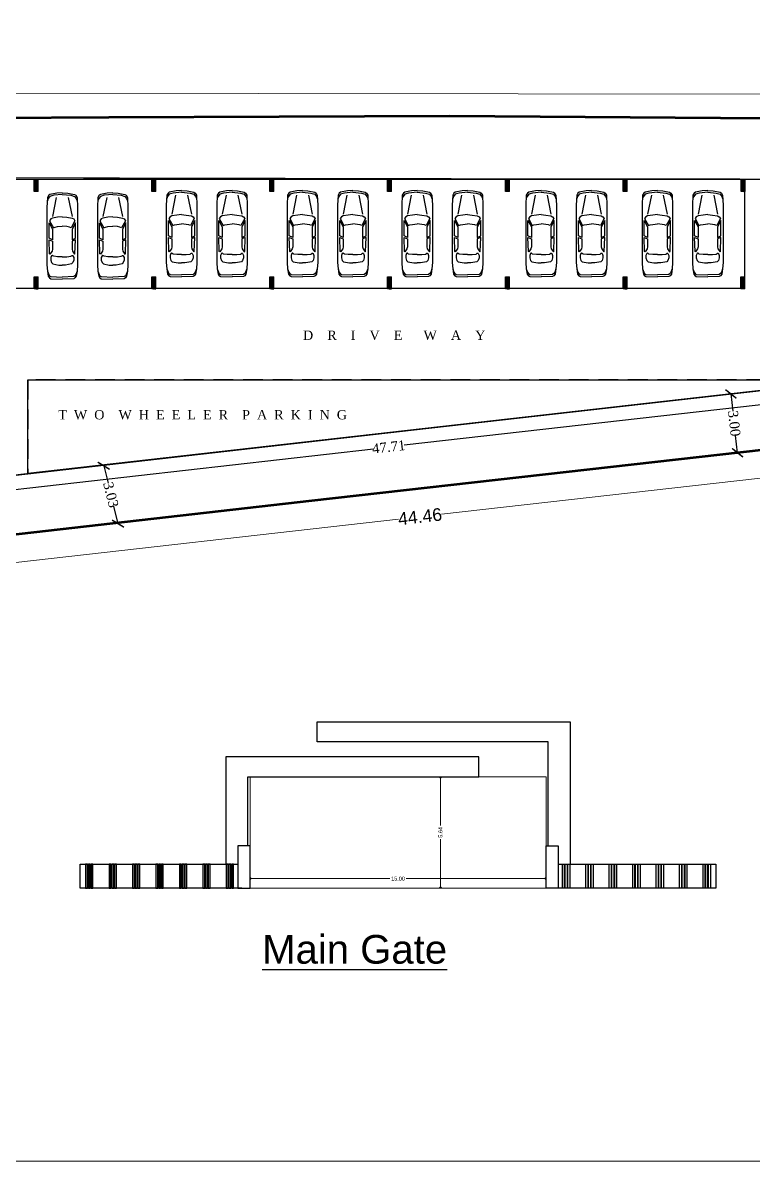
# Model space of a CAD drawing. Header units: metres. Extents: x 0 to 63445, y 32325 to 32915.
# Drawn here: x 63054.1 to 63091.1, y 32675.9 to 32733.6 of the extents above; entities that cross this region are included whole.
import ezdxf

# ---------------------------------------------------------------- set-up
doc = ezdxf.new("R2010")
doc.units = ezdxf.units.M
doc.header["$MEASUREMENT"] = 0
doc.header["$PDMODE"] = 34
doc.header["$PDSIZE"] = -10
for name, pattern in [('CONTINULUS', [0]), ('DASHED', [0.75, 0.5, -0.25]), ('DASHED2', [0.375, 0.25, -0.125]), ('HIDDEN', [9.525, 6.35, -3.175])]:
    doc.linetypes.add(name, pattern=pattern)
doc.layers.get('0').update_dxf_attribs({"lineweight": 25})
for name, color, linetype, lineweight in [('BLK_1_FLR_-1_BLT_UP_AREA_EXISTING', 14, 'DASHED', 9), ('CAR', 252, 'Continuous', 25), ('COLUMN', 1, 'Continuous', 30), ('DIM', 56, 'Continuous', 20), ('ELEVATION', 142, 'Continuous', 9), ('MAIN_GATE', 7, 'Continuous', 0), ('site', 15, 'Continuous', 50), ('TEXT-2', 65, 'Continuous', 18), ('wall', 7, 'Continuous', 30)]:
    doc.layers.add(name, color=color, linetype=linetype, lineweight=lineweight)
for name, color, linetype, plot in [('BLK_1_FLR_-1_COVERED_PARKING', 7, 'Continuous', False), ('SPECIAL_PARKING', 7, 'Continuous', False), ('TWO_WHEELER_PARKING', 7, 'Continuous', False)]:
    doc.layers.add(name, color=color, linetype=linetype, plot=plot)
doc.layers.add('text', color=65, linetype='Continuous')
doc.layers.add('VISITOR_PARKING', color=7, linetype='Continuous')
doc.styles.add('Arial', font='arial.ttf', dxfattribs={"height": 0.2})
doc.styles.add('RS', font='GOTHIC.TTF', dxfattribs={"height": 24})
doc.styles.get("Standard").update_dxf_attribs({"font": 'arial.ttf', "height": 0.4})
doc.styles.add('style2', font='arial.ttf', dxfattribs={"height": 0.25})
doc.styles.add('TNR', font='times.ttf', dxfattribs={"height": 0.5})
doc.dimstyles.new('ARCHANA', dxfattribs={"dimscale": 0, "dimtxt": 0.5, "dimasz": 0.5, "dimexe": 0, "dimexo": 0, "dimgap": 0, "dimtad": 0, "dimzin": 0, "dimdsep": 46, "dimtxsty": 'TNR', "dimblk": 'ARCHTICK', "dimcen": 0.09, "dimclrd": 36, "dimclre": 36, "dimclrt": 7, "dimadec": 0, "dimazin": 0, "dimtfac": 1, "dimtofl": 0, "dimtmove": 0, "dimatfit": 3, "dimldrblk": 'ARCHTICK', "dimfxl": 1, "dimfrac": 2, "dimtolj": 1, "dimtzin": 0, "dimlwd": -1, "dimlwe": -1, "dimarcsym": 0})
doc.dimstyles.new('INT DIM', dxfattribs={"dimtxt": 0.3, "dimasz": 0.1, "dimexe": 0.18, "dimexo": 0.0625, "dimgap": 0.09, "dimtad": 0, "dimzin": 0, "dimdsep": 46, "dimtxsty": 'style2', "dimblk": 'OPEN90', "dimcen": 0.09, "dimse1": 1, "dimse2": 1, "dimclrd": 250, "dimclrt": 256, "dimadec": 0, "dimazin": 0, "dimtfac": 1, "dimtofl": 0, "dimtmove": 0, "dimatfit": 3, "dimfxl": 0.18, "dimtolj": 1, "dimtzin": 0, "dimlwd": -1, "dimarcsym": 0})

# ---------------------------------------------------------------- blocks, each defined once
blk = doc.blocks.new('_ArchTick')
at = {"color": 0, "linetype": 'ByBlock', "const_width": 0.15}
blk.add_lwpolyline([(-0.5, -0.5), (0.5, 0.5)], dxfattribs=at)
blk = doc.blocks.new('*D121')
at = {"layer": 'Defpoints', "color": 0, "linetype": 'HIDDEN', "ltscale": 3, "transparency": 16777216}
for p in [(62981.258, 32730.117), (62981.257, 32728.733), (63118.182, 32728.596)]:
    blk.add_point(p, dxfattribs=at)
at = {"layer": 'DIM', "color": 36, "linetype": 'DASHED2', "ltscale": 3, "transparency": 16777216}
for p, q in [((62981.257, 32729.117), (62981.258, 32730.117)), ((63118.183, 32728.979), (63118.184, 32729.979))]:
    blk.add_line(p, q, dxfattribs=at)
at = {"layer": 'DIM', "ltscale": 3, "transparency": 16777216}
for p, q in [((62981.258, 32730.117), (63046.477, 32730.051)), ((63118.184, 32729.979), (63049.073, 32730.049))]:
    blk.add_line(p, q, dxfattribs=at)
at = {"layer": 'DIM', "linetype": 'HIDDEN', "ltscale": 3, "transparency": 16777216, "xscale": 0.2, "yscale": 0.2, "zscale": 0.2}
for p, rotation in [((62981.258, 32730.117), 179.9424950287205), ((63118.184, 32729.979), 359.9424950287206)]:
    blk.add_blockref('_ArchTick', p, dxfattribs=dict(at, rotation=rotation))
at = {"layer": 'DIM', "linetype": 'HIDDEN', "ltscale": 3, "transparency": 16777216, "insert": (63047.775, 32730.05), "char_height": 0.4, "attachment_point": 5, "rotation": 359.9425}
blk.add_mtext('\\A1;{\\H1.6x;136.93}', dxfattribs=at)
blk = doc.blocks.new('*D118')
at = {"layer": 'Defpoints', "color": 0, "linetype": 'HIDDEN', "ltscale": 3, "transparency": 16777216}
for p in [(63096.175, 32712.489), (63051.993, 32707.482), (63052.152, 32706.085)]:
    blk.add_point(p, dxfattribs=at)
at = {"layer": 'DIM', "color": 36, "linetype": 'DASHED2', "ltscale": 3, "transparency": 16777216}
for p, q in [((63096.22, 32712.086), (63096.333, 32711.092)), ((63052.039, 32707.078), (63052.152, 32706.085))]:
    blk.add_line(p, q, dxfattribs=at)
at = {"layer": 'DIM', "ltscale": 3, "transparency": 16777216}
for p, q in [((63096.333, 32711.092), (63075.328, 32708.712)), ((63052.152, 32706.085), (63073.157, 32708.466))]:
    blk.add_line(p, q, dxfattribs=at)
at = {"layer": 'DIM', "linetype": 'HIDDEN', "ltscale": 3, "transparency": 16777216, "xscale": 0.2, "yscale": 0.2, "zscale": 0.2}
for p, rotation in [((63096.333, 32711.092), 6.466326129298042), ((63052.152, 32706.085), 186.4663261292981)]:
    blk.add_blockref('_ArchTick', p, dxfattribs=dict(at, rotation=rotation))
at = {"layer": 'DIM', "linetype": 'HIDDEN', "ltscale": 3, "transparency": 16777216, "insert": (63074.242, 32708.589), "char_height": 0.4, "attachment_point": 5, "rotation": 6.46633}
blk.add_mtext('\\A1;{\\H1.6x;44.46}', dxfattribs=at)
blk = doc.blocks.new('A$C7D115503')
at = {"layer": 'COLUMN', "ltscale": 3}
h = blk.add_hatch(dxfattribs=at)
h.set_pattern_fill('ANSI31', color=256, style=0)
h.paths.add_polyline_path([(-14.4, -11.6), (-6.4, -11.6), (-6.4, 12.4), (-14.4, 12.4)])
at = {"layer": 'COLUMN', "ltscale": 0.05}
for p, q in [((-14.4, 12.4), (-6.4, 12.4)), ((-14.4, 12.4), (-14.4, -11.6)), ((-6.4, 12.4), (-6.4, -11.6)), ((-6.4, -11.6), (-14.4, -11.6))]:
    blk.add_line(p, q, dxfattribs=at)
blk = doc.blocks.new('A$C1D283AF7')
at = {"layer": 'CAR', "linetype": 'ByBlock'}
for p, q in [((458, 4762, 0), (509, 5066, 0)), ((458, 4762, 0), (534, 4965, 0)), ((509, 5066, 0), (585, 5167, 0)), ((534, 4965, 0), (585, 5041, 0)), ((585, 5167, 0), (661, 5218, 0)), ((585, 5041, 0), (661, 5091, 0)), ((661, 5218, 0), (1345, 5243, 0)), ((661, 5091, 0), (1345, 5117, 0)), ((2029, 5218, 0), (1345, 5243, 0)), ((2029, 5091, 0), (1345, 5117, 0)), ((2105, 5167, 0), (2029, 5218, 0)), ((2105, 5041, 0), (2029, 5091, 0)), ((2181, 5066, 0), (2105, 5167, 0)), ((2156, 4965, 0), (2105, 5041, 0)), ((2232, 4762, 0), (2156, 4965, 0)), ((2232, 4762, 0), (2181, 5066, 0)), ((433, 4382, 0), (458, 4762, 0)), ((433, 961, 0), (433, 4382, 0)), ((661, 4103, 0), (711, 4255, 0)), ((661, 3951, 0), (661, 4103, 0)), ((711, 4255, 0), (787, 4331, 0)), ((787, 4331, 0), (1142, 4407, 0)), ((1142, 4407, 0), (1345, 4407, 0)), ((1548, 4407, 0), (1345, 4407, 0)), ((1902, 4331, 0), (1548, 4407, 0)), ((1978, 4255, 0), (1902, 4331, 0)), ((2029, 4103, 0), (1978, 4255, 0)), ((2029, 3951, 0), (2029, 4103, 0)), ((2257, 4382, 0), (2232, 4762, 0)), ((2257, 961, 0), (2257, 4382, 0)), ((585, 3723, 0), (559, 2887, 0)), ((610, 3748, 0), (585, 3723, 0)), ((737, 3571, 0), (610, 3748, 0)), ((711, 3850, 0), (661, 3951, 0)), ((737, 3824, 0), (711, 3850, 0)), ((762, 3824, 0), (737, 3824, 0)), ((762, 3444, 0), (737, 3571, 0)), ((787, 3850, 0), (762, 3824, 0)), ((762, 2963, 0), (762, 3444, 0)), ((838, 3875, 0), (787, 3850, 0)), ((1066, 3900, 0), (838, 3875, 0)), ((1345, 3900, 0), (1066, 3900, 0)), ((1345, 3900, 0), (1624, 3900, 0)), ((1624, 3900, 0), (1852, 3875, 0)), ((1852, 3875, 0), (1902, 3850, 0)), ((1902, 3850, 0), (1928, 3824, 0)), ((1928, 3824, 0), (1953, 3824, 0)), ((1928, 3444, 0), (1953, 3571, 0)), ((1928, 2963, 0), (1928, 3444, 0)), ((1953, 3824, 0), (1978, 3850, 0)), ((1953, 3571, 0), (2080, 3748, 0)), ((1978, 3850, 0), (2029, 3951, 0)), ((2080, 3748, 0), (2105, 3723, 0)), ((2105, 3723, 0), (2130, 2887, 0)), ((559, 2887, 0), (762, 2963, 0)), ((762, 2887, 0), (559, 2785, 0)), ((559, 2785, 0), (559, 1873, 0)), ((762, 2253, 0), (762, 2887, 0)), ((2130, 2887, 0), (1928, 2963, 0)), ((1928, 2887, 0), (2130, 2785, 0)), ((1928, 2253, 0), (1928, 2887, 0)), ((2130, 2785, 0), (2130, 1873, 0)), ((559, 1873, 0), (762, 2253, 0)), ((585, 1746, 0), (813, 2177, 0)), ((813, 2177, 0), (914, 2126, 0)), ((914, 2126, 0), (1066, 2101, 0)), ((1066, 2101, 0), (1345, 2076, 0)), ((1624, 2101, 0), (1345, 2076, 0)), ((1776, 2126, 0), (1624, 2101, 0)), ((1877, 2177, 0), (1776, 2126, 0)), ((2105, 1746, 0), (1877, 2177, 0)), ((2130, 1873, 0), (1928, 2253, 0)), ((661, 1645, 0), (585, 1746, 0)), ((762, 1594, 0), (661, 1645, 0)), ((1066, 1544, 0), (762, 1594, 0)), ((990, 353, 0), (762, 1493, 0)), ((1345, 1518, 0), (1066, 1544, 0)), ((1345, 1518, 0), (1624, 1544, 0)), ((1624, 1544, 0), (1928, 1594, 0)), ((1700, 353, 0), (1928, 1493, 0)), ((1928, 1594, 0), (2029, 1645, 0)), ((2029, 1645, 0), (2105, 1746, 0)), ((458, 353, 0), (433, 961, 0)), ((2232, 353, 0), (2257, 961, 0)), ((509, 429, 0), (458, 555, 0)), ((534, 226, 0), (458, 353, 0)), ((610, 302, 0), (509, 429, 0)), ((610, 175, 0), (534, 226, 0)), ((838, 226, 0), (610, 302, 0)), ((1015, 99, 0), (610, 175, 0)), ((1345, 175, 0), (838, 226, 0)), ((1345, 74, 0), (1015, 99, 0)), ((1345, 175, 0), (1852, 226, 0)), ((1345, 74, 0), (1674, 99, 0)), ((1674, 99, 0), (2080, 175, 0)), ((1852, 226, 0), (2080, 302, 0)), ((2080, 302, 0), (2181, 429, 0)), ((2080, 175, 0), (2156, 226, 0)), ((2156, 226, 0), (2232, 353, 0)), ((2181, 429, 0), (2232, 555, 0))]:
    blk.add_line(p, q, dxfattribs=at)
blk = doc.blocks.new('*D150')
at = {"layer": 'Defpoints', "color": 0, "ltscale": 0.5, "transparency": 16777216}
for p in [(63058.215, 32711.169), (63058.487, 32711.237), (63059.214, 32708.3)]:
    blk.add_point(p, dxfattribs=at)
at = {"layer": 'wall', "color": 36, "ltscale": 0.5, "transparency": 16777216}
for p, q in [((63058.487, 32711.237), (63058.215, 32711.169)), ((63058.215, 32711.169), (63058.434, 32710.284)), ((63058.942, 32708.233), (63058.723, 32709.118)), ((63059.214, 32708.3), (63058.942, 32708.233))]:
    blk.add_line(p, q, dxfattribs=at)
at = {"layer": 'wall', "color": 36, "ltscale": 0.5, "transparency": 16777216, "xscale": 0.5, "yscale": 0.5, "zscale": 0.5}
for p, rotation in [((63058.215, 32711.169), 103.9059991538562), ((63058.942, 32708.233), 283.9059991538562)]:
    blk.add_blockref('_ArchTick', p, dxfattribs=dict(at, rotation=rotation))
at = {"layer": 'wall', "color": 7, "ltscale": 0.5, "transparency": 16777216, "insert": (63058.579, 32709.701), "char_height": 0.5, "attachment_point": 5, "rotation": 283.906, "style": 'TNR'}
blk.add_mtext('\\A1;3.03', dxfattribs=at)
blk = doc.blocks.new('*D151')
at = {"layer": 'Defpoints', "color": 0, "ltscale": 0.5, "transparency": 16777216}
for p in [(63089.993, 32714.808), (63090.419, 32714.856), (63090.757, 32711.875)]:
    blk.add_point(p, dxfattribs=at)
at = {"layer": 'wall', "color": 36, "ltscale": 0.5, "transparency": 16777216}
for p, q in [((63090.419, 32714.856), (63089.993, 32714.808)), ((63089.993, 32714.808), (63090.092, 32713.931)), ((63090.331, 32711.827), (63090.232, 32712.703)), ((63090.757, 32711.875), (63090.331, 32711.827))]:
    blk.add_line(p, q, dxfattribs=at)
at = {"layer": 'wall', "color": 36, "ltscale": 0.5, "transparency": 16777216, "xscale": 0.5, "yscale": 0.5, "zscale": 0.5}
for p, rotation in [((63089.993, 32714.808), 96.46632612930787), ((63090.331, 32711.827), 276.4663261293079)]:
    blk.add_blockref('_ArchTick', p, dxfattribs=dict(at, rotation=rotation))
at = {"layer": 'wall', "color": 7, "ltscale": 0.5, "transparency": 16777216, "insert": (63090.162, 32713.317), "char_height": 0.5, "attachment_point": 5, "rotation": 276.46633, "style": 'TNR'}
blk.add_mtext('\\A1;3.00', dxfattribs=at)
blk = doc.blocks.new('*D164')
at = {"layer": 'Defpoints', "color": 0, "ltscale": 0.5, "transparency": 16777216}
for p in [(63096.278, 32715.52), (63096.359, 32714.804), (63048.872, 32710.147)]:
    blk.add_point(p, dxfattribs=at)
at = {"layer": 'wall', "color": 36, "ltscale": 0.5, "transparency": 16777216}
for p, q in [((63096.278, 32715.52), (63096.359, 32714.804)), ((63096.359, 32714.804), (63073.431, 32712.206)), ((63048.953, 32709.431), (63071.881, 32712.03)), ((63048.872, 32710.147), (63048.953, 32709.431))]:
    blk.add_line(p, q, dxfattribs=at)
at = {"layer": 'wall', "color": 36, "ltscale": 0.5, "transparency": 16777216, "xscale": 0.5, "yscale": 0.5, "zscale": 0.5}
for p, rotation in [((63096.359, 32714.804), 6.466326129304158), ((63048.953, 32709.431), 186.4663261293041)]:
    blk.add_blockref('_ArchTick', p, dxfattribs=dict(at, rotation=rotation))
at = {"layer": 'wall', "color": 7, "ltscale": 0.5, "transparency": 16777216, "insert": (63072.656, 32712.118), "char_height": 0.5, "attachment_point": 5, "rotation": 6.46633, "style": 'TNR'}
blk.add_mtext('\\A1;47.71', dxfattribs=at)
blk = doc.blocks.new('_Open90')
at = {"color": 0, "linetype": 'ByBlock', "lineweight": -2}
for p, q in [((0, 0), (-1, 0)), ((-0.5, 0.5), (0, 0)), ((0, 0), (-0.5, -0.5))]:
    blk.add_line(p, q, dxfattribs=at)
blk = doc.blocks.new('*D383')
at = {"layer": 'Defpoints', "color": 0, "linetype": 'CONTINULUS', "ltscale": 0.05, "transparency": 16777216}
for p in [(63065.628, 32690.608), (63080.625, 32690.608), (63080.625, 32690.243)]:
    blk.add_point(p, dxfattribs=at)
at = {"layer": 'MAIN_GATE', "color": 250, "ltscale": 0.05, "transparency": 16777216}
for p, q in [((63065.728, 32690.243), (63072.709, 32690.243)), ((63080.525, 32690.243), (63073.544, 32690.243))]:
    blk.add_line(p, q, dxfattribs=at)
at = {"layer": 'MAIN_GATE', "color": 250, "linetype": 'CONTINULUS', "ltscale": 0.05, "transparency": 16777216, "xscale": 0.1, "yscale": 0.1, "zscale": 0.1, "rotation": 180}
blk.add_blockref('_Open90', (63065.628, 32690.243), dxfattribs=at)
at = {"layer": 'MAIN_GATE', "color": 250, "linetype": 'CONTINULUS', "ltscale": 0.05, "transparency": 16777216, "xscale": 0.1, "yscale": 0.1, "zscale": 0.1}
blk.add_blockref('_Open90', (63080.625, 32690.243), dxfattribs=at)
at = {"layer": 'MAIN_GATE', "linetype": 'CONTINULUS', "ltscale": 0.05, "transparency": 16777216, "insert": (63073.127, 32690.243), "char_height": 0.2, "attachment_point": 5, "style": 'Arial', "bg_fill": 3, "box_fill_scale": 1.25, "bg_fill_color": 256, "bg_fill_true_color": 13158600, "bg_fill_transparency": 0}
blk.add_mtext('\\A1;15.00', dxfattribs=at)
blk = doc.blocks.new('*D384')
at = {"layer": 'Defpoints', "color": 0, "linetype": 'CONTINULUS', "ltscale": 0.05, "transparency": 16777216}
for p in [(63074.732, 32695.405), (63074.732, 32689.765), (63075.276, 32689.765)]:
    blk.add_point(p, dxfattribs=at)
at = {"layer": 'MAIN_GATE', "color": 250, "ltscale": 0.05, "transparency": 16777216}
for p, q in [((63075.276, 32695.305), (63075.276, 32692.934)), ((63075.276, 32689.865), (63075.276, 32692.236))]:
    blk.add_line(p, q, dxfattribs=at)
at = {"layer": 'MAIN_GATE', "color": 250, "linetype": 'CONTINULUS', "ltscale": 0.05, "transparency": 16777216, "xscale": 0.1, "yscale": 0.1, "zscale": 0.1}
for p, rotation in [((63075.276, 32695.405), 90), ((63075.276, 32689.765), 270)]:
    blk.add_blockref('_Open90', p, dxfattribs=dict(at, rotation=rotation))
at = {"layer": 'MAIN_GATE', "linetype": 'CONTINULUS', "ltscale": 0.05, "transparency": 16777216, "insert": (63075.276, 32692.585), "char_height": 0.2, "attachment_point": 5, "rotation": 90, "style": 'Arial', "bg_fill": 3, "box_fill_scale": 1.25, "bg_fill_color": 256, "bg_fill_true_color": 13158600, "bg_fill_transparency": 0}
blk.add_mtext('\\A1;5.64', dxfattribs=at)

msp = doc.modelspace()

# ---------------------------------------------------------------- linework, layer by layer
at = {"color": 11, "ltscale": 0.5, "true_color": 0xf27172}
for points in [[(63080.7406, 32691.8985), (63080.7406, 32697.1709), (63069.0286, 32697.1709), (63069.0286, 32698.1817), (63081.8457, 32698.1817), (63081.8457, 32690.9768)], [(63065.5126, 32691.8985), (63065.5126, 32695.4045), (63077.2246, 32695.4045), (63077.2246, 32696.4153), (63064.4076, 32696.4153), (63064.4076, 32690.9768)]]:
    msp.add_lwpolyline(points, dxfattribs=at)
at = {"color": 7, "linetype": 'Continuous'}
for points in [[(63065.2128, 32689.7652), (63057.0206, 32689.7652), (63057.0206, 32690.9768), (63065.0173, 32690.9768)], [(63081.2359, 32690.9768), (63089.2327, 32690.9768), (63089.2327, 32689.7652), (63081.2359, 32689.7652)]]:
    msp.add_lwpolyline(points, dxfattribs=at)
at = {"color": 9, "linetype": 'Continuous', "true_color": 0xc7c8ca}
for points in [[(63057.3969, 32690.9768), (63057.3002, 32690.9768), (63057.3002, 32689.7652), (63057.3969, 32689.7652)], [(63057.5347, 32690.9768), (63057.4381, 32690.9768), (63057.4381, 32689.7652), (63057.5347, 32689.7652)], [(63057.6726, 32690.9768), (63057.5759, 32690.9768), (63057.5759, 32689.7652), (63057.6726, 32689.7652)], [(63058.5845, 32690.9768), (63058.4878, 32690.9768), (63058.4878, 32689.7652), (63058.5845, 32689.7652)], [(63058.7223, 32690.9768), (63058.6256, 32690.9768), (63058.6256, 32689.7652), (63058.7223, 32689.7652)], [(63058.8601, 32690.9768), (63058.7634, 32690.9768), (63058.7634, 32689.7652), (63058.8601, 32689.7652)], [(63059.772, 32690.9768), (63059.6753, 32690.9768), (63059.6753, 32689.7652), (63059.772, 32689.7652)], [(63059.9098, 32690.9768), (63059.8131, 32690.9768), (63059.8131, 32689.7652), (63059.9098, 32689.7652)], [(63060.0476, 32690.9768), (63059.951, 32690.9768), (63059.951, 32689.7652), (63060.0476, 32689.7652)], [(63060.9595, 32690.9768), (63060.8629, 32690.9768), (63060.8629, 32689.7652), (63060.9595, 32689.7652)], [(63061.0974, 32690.9768), (63061.0007, 32690.9768), (63061.0007, 32689.7652), (63061.0974, 32689.7652)], [(63061.2352, 32690.9768), (63061.1385, 32690.9768), (63061.1385, 32689.7652), (63061.2352, 32689.7652)], [(63062.1471, 32690.9768), (63062.0504, 32690.9768), (63062.0504, 32689.7652), (63062.1471, 32689.7652)], [(63062.2849, 32690.9768), (63062.1882, 32690.9768), (63062.1882, 32689.7652), (63062.2849, 32689.7652)], [(63062.4227, 32690.9768), (63062.326, 32690.9768), (63062.326, 32689.7652), (63062.4227, 32689.7652)], [(63063.3346, 32690.9768), (63063.2379, 32690.9768), (63063.2379, 32689.7652), (63063.3346, 32689.7652)], [(63063.4724, 32690.9768), (63063.3758, 32690.9768), (63063.3758, 32689.7652), (63063.4724, 32689.7652)], [(63063.6103, 32690.9768), (63063.5136, 32690.9768), (63063.5136, 32689.7652), (63063.6103, 32689.7652)], [(63064.5222, 32690.9768), (63064.4255, 32690.9768), (63064.4255, 32689.7652), (63064.5222, 32689.7652)], [(63064.66, 32690.9768), (63064.5633, 32690.9768), (63064.5633, 32689.7652), (63064.66, 32689.7652)], [(63064.7978, 32690.9768), (63064.7011, 32690.9768), (63064.7011, 32689.7652), (63064.7978, 32689.7652)], [(63081.4555, 32690.9768), (63081.5521, 32690.9768), (63081.5521, 32689.7652), (63081.4555, 32689.7652)], [(63081.5933, 32690.9768), (63081.69, 32690.9768), (63081.69, 32689.7652), (63081.5933, 32689.7652)], [(63081.7311, 32690.9768), (63081.8278, 32690.9768), (63081.8278, 32689.7652), (63081.7311, 32689.7652)], [(63082.643, 32690.9768), (63082.7397, 32690.9768), (63082.7397, 32689.7652), (63082.643, 32689.7652)], [(63082.7808, 32690.9768), (63082.8775, 32690.9768), (63082.8775, 32689.7652), (63082.7808, 32689.7652)], [(63082.9186, 32690.9768), (63083.0153, 32690.9768), (63083.0153, 32689.7652), (63082.9186, 32689.7652)], [(63083.8305, 32690.9768), (63083.9272, 32690.9768), (63083.9272, 32689.7652), (63083.8305, 32689.7652)], [(63083.9684, 32690.9768), (63084.065, 32690.9768), (63084.065, 32689.7652), (63083.9684, 32689.7652)], [(63084.1062, 32690.9768), (63084.2029, 32690.9768), (63084.2029, 32689.7652), (63084.1062, 32689.7652)], [(63085.0181, 32690.9768), (63085.1148, 32690.9768), (63085.1148, 32689.7652), (63085.0181, 32689.7652)], [(63085.1559, 32690.9768), (63085.2526, 32690.9768), (63085.2526, 32689.7652), (63085.1559, 32689.7652)], [(63085.2937, 32690.9768), (63085.3904, 32690.9768), (63085.3904, 32689.7652), (63085.2937, 32689.7652)], [(63086.2056, 32690.9768), (63086.3023, 32690.9768), (63086.3023, 32689.7652), (63086.2056, 32689.7652)], [(63086.3434, 32690.9768), (63086.4401, 32690.9768), (63086.4401, 32689.7652), (63086.3434, 32689.7652)], [(63086.4813, 32690.9768), (63086.5779, 32690.9768), (63086.5779, 32689.7652), (63086.4813, 32689.7652)], [(63087.3931, 32690.9768), (63087.4898, 32690.9768), (63087.4898, 32689.7652), (63087.3931, 32689.7652)], [(63087.531, 32690.9768), (63087.6277, 32690.9768), (63087.6277, 32689.7652), (63087.531, 32689.7652)], [(63087.6688, 32690.9768), (63087.7655, 32690.9768), (63087.7655, 32689.7652), (63087.6688, 32689.7652)], [(63088.5807, 32690.9768), (63088.6774, 32690.9768), (63088.6774, 32689.7652), (63088.5807, 32689.7652)], [(63088.7185, 32690.9768), (63088.8152, 32690.9768), (63088.8152, 32689.7652), (63088.7185, 32689.7652)], [(63088.8563, 32690.9768), (63088.953, 32690.9768), (63088.953, 32689.7652), (63088.8563, 32689.7652)]]:
    msp.add_lwpolyline(points, close=True, dxfattribs=at)
at = {"layer": 'BLK_1_FLR_-1_COVERED_PARKING', "ltscale": 0.5}
msp.add_lwpolyline([(62963.109, 32725.9046), (62963.109, 32720.1278), (62959.602, 32720.1278), (62958.4002, 32712.2986), (62963.109, 32712.2986), (62963.109, 32707.4882), (62977.5007, 32707.4882), (62977.5007, 32698.5199), (63001.0857, 32698.5194), (63001.0856, 32693.4478), (63048.8719, 32693.4478), (63048.8719, 32710.147), (63099.0078, 32715.8294), (63099.0078, 32725.675), (63098.6104, 32725.6752), (63090.7094, 32725.682), (63090.4449, 32725.6895), (63084.2161, 32725.7), (63059.0174, 32725.7426), (62971.542, 32725.9046), (62963.109, 32725.9046)], close=True, dxfattribs=at)
at = {"layer": 'CAR', "linetype": 'DASHED', "ltscale": 2}
for p, q in [((63096.278, 32715.52), (63054.365, 32715.52)), ((63054.365, 32715.52), (63054.365, 32710.7696))]:
    msp.add_line(p, q, dxfattribs=at)
at = {"layer": 'ELEVATION', "ltscale": 20}
msp.add_lwpolyline([(62933.9122, 32675.9187), (63155.3584, 32675.9187), (63155.3584, 32804.4763), (62933.9122, 32804.4763)], close=True, dxfattribs=at)
at = {"layer": 'site', "lineweight": 60}
for points in [[(63046.8012, 32728.7618), (63058.4683, 32728.8426), (63067.1103, 32728.8703), (63075.7554, 32728.8981), (63091.7502, 32728.7842), (63107.7449, 32728.6702), (63112.9636, 32728.6331), (63118.1822, 32728.5959), (63120.8811, 32717.9607)], [(63120.8811, 32717.9607), (63122.7766, 32709.2608), (63105.9841, 32709.1886), (63096.3685, 32708.697), (63096.1747, 32712.4891), (63081.6394, 32710.8417), (63068.7688, 32709.3829), (63051.9933, 32707.4816)]]:
    msp.add_lwpolyline(points, dxfattribs=at)
at = {"layer": 'SPECIAL_PARKING', "color": 2, "ltscale": 0.5}
msp.add_lwpolyline([(62963.109, 32725.9046), (62963.109, 32720.1278), (62959.602, 32720.1278), (62958.4002, 32712.2986), (62963.109, 32712.2986), (62963.109, 32707.4882), (62977.5007, 32707.4882), (62977.5007, 32698.5199), (63001.0857, 32698.5194), (63001.0856, 32693.4478), (63048.8719, 32693.4478), (63048.8719, 32710.147), (63099.0078, 32715.8294), (63099.0078, 32725.675), (63098.6104, 32725.6752), (63090.7094, 32725.682), (63090.4449, 32725.6895), (63084.2161, 32725.7), (63059.0174, 32725.7426), (62971.542, 32725.9046), (62963.109, 32725.9046)], close=True, dxfattribs=at)
at = {"layer": 'TWO_WHEELER_PARKING', "color": 1, "linetype": 'Continuous'}
msp.add_lwpolyline([(63054.365, 32710.7696), (63054.365, 32715.52), (63096.278, 32715.52), (63054.365, 32710.7696)], dxfattribs=at)
at = {"layer": 'VISITOR_PARKING', "linetype": 'CONTINULUS', "ltscale": 0.05}
msp.add_lwpolyline([(63090.7012, 32725.682), (63017.9397, 32725.682), (63017.9397, 32720.1733), (63090.7012, 32720.1733)], close=True, dxfattribs=at)
at = {"layer": 'wall', "ltscale": 0.5}
for p, q in [((62971.542, 32725.7333), (63099.0078, 32725.675)), ((63096.278, 32715.52), (63048.8719, 32710.147))]:
    msp.add_line(p, q, dxfattribs=at)

# ---------------------------------------------------------------- block references
at = {"layer": 'CAR', "extrusion": (-3.75e-14, 0.001087, 0.999999), "xscale": 0.0008481566692353, "yscale": 0.0008481566692353, "zscale": 0.8481566721217545, "rotation": 180}
for p in [(63057.2561, 32725.0521, 35.5867), (63059.8105, 32725.0521, 35.5867), (63063.3022, 32725.1648, 35.5868), (63065.8565, 32725.1648, 35.5868), (63069.4266, 32725.1649, 35.5868), (63071.9809, 32725.1649, 35.5868), (63075.2371, 32725.1649, 35.5868), (63077.7914, 32725.1649, 35.5868), (63081.5185, 32725.1649, 35.5868), (63084.0729, 32725.1649, 35.5868), (63087.4075, 32725.1649, 35.5868), (63089.9619, 32725.1649, 35.5868)]:
    msp.add_blockref('A$C1D283AF7', p, dxfattribs=at)
at = {"layer": 'COLUMN', "ltscale": 0.05, "xscale": 0.025400733691282, "yscale": 0.025400733691282, "zscale": 0.025400733691282, "rotation": 180}
for p in [(63054.5295, 32725.3877), (63060.4987, 32725.3877), (63066.4679, 32725.3877), (63072.4371, 32725.3877), (63078.4062, 32725.3877), (63084.3754, 32725.3877), (63090.3446, 32725.3877), (63054.5254, 32720.4431), (63060.4946, 32720.4431), (63066.4638, 32720.4431), (63072.4329, 32720.4431), (63078.4021, 32720.4431), (63084.3713, 32720.4431), (63090.3404, 32720.4431)]:
    msp.add_blockref('A$C7D115503', p, dxfattribs=at)

# ---------------------------------------------------------------- texts
at = {"layer": 'text'}
msp.add_text('%%UMain Gate', height=1.453986, dxfattribs=at).set_placement((63066.2444, 32685.9322))
at = {"layer": 'TEXT-2', "ltscale": 0.05, "char_height": 0.472544, "attachment_point": 1, "style": 'RS'}
for s, insert, width in [('{\\fRomantic|b0|i0|c2|p2;D    R    I    V    E      W    A    Y}', (63068.3138, 32718.021), 12.531694), ('{\\fRomantic|b0|i0|c2|p2;T  W  O    W  H  E  E  L  E  R    P  A  R  K  I  N  G}', (63055.9126, 32713.9914), 19.528856)]:
    msp.add_mtext(s, dxfattribs=dict(at, insert=insert, width=width))

# ---------------------------------------------------------------- dimensions: what is measured, and where the dimension line sits
at = {"layer": 'DIM', "linetype": 'HIDDEN', "ltscale": 3}
dim = msp.add_linear_dim(base=(62981.2583, 32730.1166), p1=(63118.1822, 32728.5959), p2=(62981.2569, 32728.7333), angle=179.942495, text='{\\H1.6x;<>}', dimstyle='ARCHANA', override={"dimscale": 1, "dimtxt": 0.278, "dimasz": 0.2, "dimtxsty": 'Standard', "dimclrd": 256, "dimclrt": 256, "dimfxlon": 1, "dimarcsym": 1}, dxfattribs=at)
dim.commit()
dim.dimension.update_dxf_attribs({"geometry": '*D121', "text_midpoint": (63047.775, 32730.0499), "dimtype": 161})
dim = msp.add_aligned_dim(p1=(63096.1747, 32712.4891), p2=(63051.9933, 32707.4816), distance=1.4057, text='{\\H1.6x;<>}', dimstyle='ARCHANA', override={"dimscale": 1, "dimtxt": 0.278, "dimasz": 0.2, "dimtxsty": 'Standard', "dimclrd": 256, "dimclrt": 256, "dimfxlon": 1, "dimarcsym": 1}, dxfattribs=at)
dim.commit()
dim.dimension.update_dxf_attribs({"geometry": '*D118', "text_midpoint": (63074.2423, 32708.5886)})
at = {"layer": 'wall', "ltscale": 0.5}
for p1, p2, distance, picture, middle in [((63048.8719, 32710.147), (63096.278, 32715.52), -0.7202, '*D164', (63072.656, 32712.1179)), ((63090.7572, 32711.8751), (63090.4193, 32714.856), 0.4289, '*D151', (63090.1621, 32713.3172)), ((63059.2141, 32708.3), (63058.487, 32711.2368), 0.28, '*D150', (63058.5787, 32709.7011))]:
    dim = msp.add_aligned_dim(p1=p1, p2=p2, distance=distance, dimstyle='ARCHANA', override={"dimscale": 1, "dimfxl": 6, "dimarcsym": 1}, dxfattribs=at)
    dim.commit()
    dim.dimension.update_dxf_attribs({"geometry": picture, "text_midpoint": middle})

# ---------------------------------------------------------------- next in the draw order: dimensions: what is measured, and where the dimension line sits
at = {"layer": 'MAIN_GATE', "color": 2, "linetype": 'CONTINULUS', "ltscale": 0.05}
dim = msp.add_linear_dim(base=(63080.6255, 32690.2427), p1=(63065.6278, 32690.608), p2=(63080.6255, 32690.608), dimstyle='INT DIM', override={"dimtxt": 0.2, "dimtxsty": 'Arial', "dimfxl": 0.125, "dimtfill": 1, "dimtfillclr": 7, "dimarcsym": 1}, dxfattribs=at)
dim.commit()
dim.dimension.update_dxf_attribs({"geometry": '*D383', "text_midpoint": (63073.1266, 32690.2427)})

# ---------------------------------------------------------------- next in the draw order: linework, layer by layer
at = {"color": 1, "ltscale": 0.5}
for points in [[(63065.0173, 32689.7652), (63065.6278, 32689.7652), (63065.6278, 32691.8985), (63065.0173, 32691.8985)], [(63081.2359, 32689.7652), (63080.6255, 32689.7652), (63080.6255, 32691.8985), (63081.2359, 32691.8985)]]:
    msp.add_lwpolyline(points, close=True, dxfattribs=at)
at = {"layer": 'MAIN_GATE', "color": 7, "linetype": 'CONTINULUS', "ltscale": 0.05}
msp.add_lwpolyline([(63080.6255, 32689.7652), (63065.6278, 32689.7652), (63065.6278, 32695.4045), (63080.6255, 32695.4045)], close=True, dxfattribs=at)

# ---------------------------------------------------------------- next in the draw order: dimensions: what is measured, and where the dimension line sits
at = {"layer": 'MAIN_GATE', "color": 1, "linetype": 'CONTINULUS', "ltscale": 0.05}
dim = msp.add_linear_dim(base=(63075.2762, 32689.7652), p1=(63074.7323, 32695.4045), p2=(63074.7323, 32689.7652), angle=90, dimstyle='INT DIM', override={"dimtxt": 0.2, "dimtxsty": 'Arial', "dimfxl": 0.125, "dimtfill": 1, "dimtfillclr": 7, "dimarcsym": 1}, dxfattribs=at)
dim.commit()
dim.dimension.update_dxf_attribs({"geometry": '*D384', "text_midpoint": (63075.2762, 32692.5849)})

# ---------------------------------------------------------------- next in the draw order: linework, layer by layer
at = {"layer": 'BLK_1_FLR_-1_BLT_UP_AREA_EXISTING', "color": 14, "linetype": 'CONTINULUS', "ltscale": 0.05}
msp.add_lwpolyline([(62963.109, 32725.9035), (62963.109, 32720.1267), (62959.602, 32720.1267), (62958.4002, 32712.2975), (62963.109, 32712.2975), (62963.109, 32707.4871), (62977.5007, 32707.4871), (62977.5007, 32698.5188), (63001.0856, 32698.5183), (63001.0856, 32693.4467), (63048.8719, 32693.4467), (63048.8719, 32710.1229), (63099.0078, 32715.8283), (63099.0123, 32725.6739), (62963.109, 32725.9035)], close=True, dxfattribs=at)

doc.saveas('drawing.dxf')
